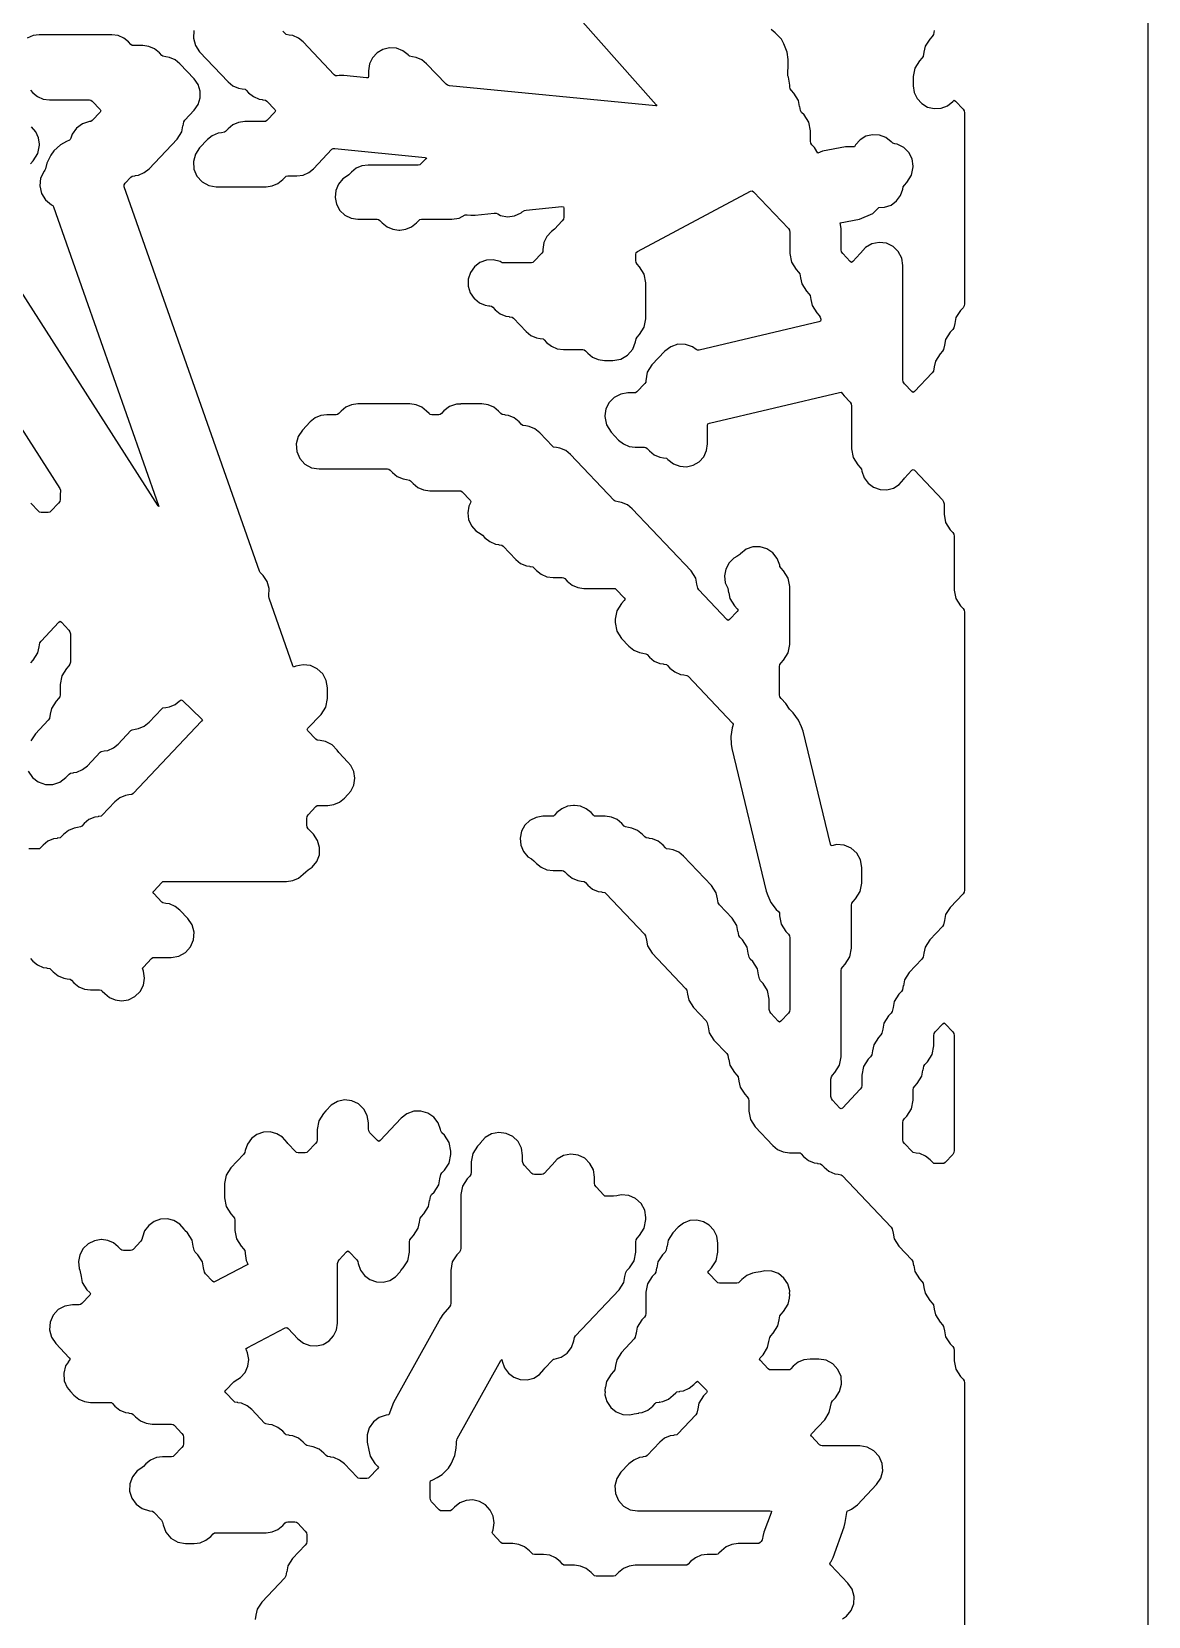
# Model space of a CAD drawing. Header units: millimetres. Extents: x 10 to 410, y 18 to 283.
# Drawn here: x 186.96 to 211.27, y 89.27 to 123.76 of the extents above; entities that cross this region are included whole.
import ezdxf

# ---------------------------------------------------------------- set-up
doc = ezdxf.new("R2010")
doc.units = ezdxf.units.MM
doc.layers.add('CUT', color=1, linetype='Continuous')

msp = doc.modelspace()

# ---------------------------------------------------------------- linework, layer by layer
at = {"layer": 'CUT'}
for points in [[(190.134, 21), (198.134, 21), (198.134, 24), (211.2679, 24), (211.2679, 144), (198.134, 144), (198.134, 147), (190.134, 147), (190.134, 144), (169.134, 144), (169.134, 147), (161.134, 147), (161.134, 144), (148, 144), (148, 24), (161.134, 24), (161.134, 21), (169.134, 21), (169.134, 24), (190.134, 24)], [(206.0122, 100.1592), (206.1137, 100.3179), (206.1492, 100.503), (206.1492, 100.7288), (206.1576, 100.773), (206.1818, 100.8109), (206.236, 100.868), (206.3374, 101.0268), (206.362, 101.1551), (206.364, 101.1547), (206.3814, 101.2456), (206.4056, 101.2835), (206.4597, 101.3406), (206.5612, 101.4994), (206.5967, 101.6844), (206.5967, 101.9103), (206.6051, 101.9544), (206.6294, 101.9923), (206.7924, 102.1645), (206.8204, 102.1858), (206.8484, 102.1645), (207.0115, 101.9923), (207.0357, 101.9544), (207.0442, 101.9103), (207.0442, 99.4062), (207.0357, 99.362), (207.0115, 99.3241), (206.8438, 99.147), (206.8186, 99.1267), (206.7865, 99.1224), (206.6306, 99.1224), (206.5986, 99.1267), (206.5734, 99.147), (206.5208, 99.2024), (206.4156, 99.2871), (206.2916, 99.3404), (206.2162, 99.3507), (206.2167, 99.3541), (206.151, 99.363), (206.1258, 99.3833), (205.9581, 99.5604), (205.9339, 99.5983), (205.9254, 99.6425), (205.9254, 100.02), (205.9339, 100.0641), (205.9581, 100.102)]]:
    msp.add_lwpolyline(points, close=True, dxfattribs=at)
for points in [[(196.5039, 126.7416), (200.5569, 122.1748), (200.5718, 122.1518), (200.5444, 122.1504), (196.0544, 122.5848), (196.0133, 122.5964), (195.9789, 122.6217), (195.5568, 123.0674), (195.4515, 123.152), (195.3275, 123.2054), (195.2521, 123.2157), (195.2526, 123.219), (195.187, 123.228), (195.1618, 123.2483), (195.1531, 123.2574), (195.0362, 123.3488), (194.8976, 123.4019), (194.7495, 123.412), (194.605, 123.3781), (194.4768, 123.3033), (194.3762, 123.1942), (194.3121, 123.0604), (194.2901, 122.9136), (194.2901, 122.7972), (194.2841, 122.762), (194.2485, 122.7595), (193.7524, 122.8075), (193.6543, 122.8073), (193.6111, 122.803), (193.5753, 122.8048), (193.547, 122.8268), (192.8717, 123.54), (192.7664, 123.6246), (192.6424, 123.678), (192.567, 123.6882), (192.5675, 123.6916), (192.5019, 123.7006), (192.4767, 123.7208), (192.4242, 123.7763)], [(186.9294, 103.5872), (186.9819, 103.5317), (187.0871, 103.4471), (187.2112, 103.3938), (187.2865, 103.3835), (187.2861, 103.3801), (187.3517, 103.3712), (187.3769, 103.3509), (187.4294, 103.2954), (187.5347, 103.2108), (187.6587, 103.1575), (187.734, 103.1472), (187.7336, 103.1438), (187.7992, 103.1349), (187.8244, 103.1146), (187.8769, 103.0592), (187.9822, 102.9746), (188.1062, 102.9212), (188.24, 102.903), (188.4385, 102.903), (188.4705, 102.8986), (188.4957, 102.8783), (188.5482, 102.8229), (188.6534, 102.7383), (188.7775, 102.6849), (188.9113, 102.6667), (188.9149, 102.6667), (189.0685, 102.6909), (189.2073, 102.7611), (189.3178, 102.8706), (189.3893, 103.0087), (189.4148, 103.1621), (189.392, 103.316), (189.3737, 103.3746), (189.3935, 103.4031), (189.5678, 103.5872), (189.593, 103.6074), (189.6251, 103.6118), (189.9954, 103.6118), (190.1587, 103.6392), (190.304, 103.7185), (190.4156, 103.8409), (190.481, 103.993), (190.4932, 104.1581), (190.4508, 104.3182), (190.3584, 104.4556), (190.1866, 104.637), (190.0814, 104.7217), (189.9573, 104.775), (189.882, 104.7853), (189.8824, 104.7887), (189.8168, 104.7976), (189.7916, 104.8179), (189.6173, 105.002), (189.5981, 105.0295), (189.6173, 105.0571), (189.7916, 105.2412), (189.8168, 105.2615), (189.8488, 105.2658), (192.5086, 105.2658), (192.6424, 105.2841), (192.7664, 105.3374), (192.8717, 105.422), (192.9242, 105.4775), (192.9756, 105.5188), (193.0635, 105.5747), (193.1643, 105.6984), (193.221, 105.8475), (193.2279, 106.0069), (193.1841, 106.1604), (193.0943, 106.2922), (192.9802, 106.4127), (192.956, 106.4506), (192.9475, 106.4948), (192.9475, 106.636), (192.956, 106.6802), (192.9802, 106.7181), (193.1479, 106.8952), (193.1731, 106.9155), (193.2052, 106.9198), (193.4037, 106.9198), (193.5374, 106.9381), (193.6615, 106.9914), (193.7667, 107.076), (193.8425, 107.1561), (193.8404, 107.1582), (193.9066, 107.23), (193.9707, 107.3638), (193.9927, 107.5105), (193.9707, 107.6573), (193.9066, 107.7911), (193.8404, 107.8629), (193.8425, 107.865), (193.6449, 108.0737), (193.611, 108.1226), (193.4999, 108.2378), (193.3581, 108.3119), (193.2386, 108.3313), (193.2388, 108.333), (193.1731, 108.3419), (193.1479, 108.3622), (192.9736, 108.5463), (192.9545, 108.5738), (192.9736, 108.6014), (193.2581, 108.9018), (193.3595, 109.0606), (193.395, 109.2456), (193.395, 109.4834), (193.369, 109.6427), (193.2935, 109.7854), (193.1766, 109.8966), (193.0303, 109.9648), (192.8699, 109.9828), (192.7122, 109.9488), (192.66, 109.9283), (192.6453, 109.9561), (192.1271, 111.4288), (192.1204, 111.4718), (192.1227, 111.483), (192.1307, 111.642), (192.0883, 111.7954), (191.9999, 111.9277), (191.9841, 111.9399), (191.9848, 111.9406), (191.9344, 111.992), (191.9179, 112.0233), (188.9748, 120.3869), (188.9683, 120.4283), (188.9911, 120.4634), (189.1203, 120.5998), (189.1455, 120.6201), (189.2112, 120.6291), (189.2107, 120.6324), (189.2861, 120.6427), (189.4101, 120.6961), (189.5153, 120.7807), (190.1255, 121.425), (190.2269, 121.5838), (190.2515, 121.7121), (190.2535, 121.7117), (190.2709, 121.8025), (190.2951, 121.8404), (190.4963, 122.0528), (190.5824, 122.1769), (190.6275, 122.3211), (190.6275, 122.4722), (190.5824, 122.6163), (190.4963, 122.7404), (190.1866, 123.0674), (190.0814, 123.152), (189.9573, 123.2054), (189.882, 123.2157), (189.8824, 123.219), (189.8168, 123.228), (189.7916, 123.2483), (189.7391, 123.3037), (189.6338, 123.3883), (189.5098, 123.4417), (189.376, 123.4599), (189.1776, 123.4599), (189.1455, 123.4643), (189.1203, 123.4845), (189.0678, 123.54), (188.9626, 123.6246), (188.8385, 123.678), (188.7048, 123.6962), (187.1212, 123.6962), (186.9874, 123.678), (186.8634, 123.6246)], [(190.4913, 123.7876), (190.4792, 123.6225), (190.5216, 123.4624), (190.614, 123.325), (191.2333, 122.671), (191.3385, 122.5864), (191.4626, 122.533), (191.5379, 122.5227), (191.5375, 122.5193), (191.6031, 122.5104), (191.6283, 122.4901), (191.6808, 122.4347), (191.786, 122.3501), (191.9101, 122.2967), (191.9854, 122.2864), (191.985, 122.2831), (192.0506, 122.2741), (192.0758, 122.2539), (192.2501, 122.0698), (192.2693, 122.0422), (192.2501, 122.0146), (192.0758, 121.8305), (192.0506, 121.8103), (192.0186, 121.8059), (191.5963, 121.8059), (191.4626, 121.7877), (191.3385, 121.7343), (191.2333, 121.6497), (191.1808, 121.5942), (191.1556, 121.574), (191.0899, 121.565), (191.0904, 121.5617), (191.015, 121.5514), (190.891, 121.498), (190.7858, 121.4134), (190.614, 121.232), (190.5216, 121.0946), (190.4792, 120.9345), (190.4913, 120.7694), (190.5568, 120.6172), (190.6683, 120.4949), (190.8137, 120.4156), (190.977, 120.3882), (192.0611, 120.3882), (192.1949, 120.4064), (192.3189, 120.4598), (192.4242, 120.5444), (192.4767, 120.5998), (192.5019, 120.6201), (192.5339, 120.6245), (192.7324, 120.6245), (192.8662, 120.6427), (192.9902, 120.6961), (193.0954, 120.7807), (193.4958, 121.2035), (193.5209, 121.2236), (193.5265, 121.2227), (193.5553, 121.2191), (195.5243, 121.0286), (195.5538, 121.0209), (195.5366, 120.9957), (195.4322, 120.8854), (195.407, 120.8651), (195.3749, 120.8608), (194.2814, 120.8608), (194.1476, 120.8425), (194.0236, 120.7892), (193.9184, 120.7046), (193.8659, 120.6491), (193.8145, 120.6078), (193.7354, 120.5584), (193.6369, 120.4435), (193.5773, 120.3043), (193.5621, 120.1537), (193.5926, 120.0055), (193.6661, 119.8731), (193.7759, 119.7689), (193.9118, 119.7022), (194.0614, 119.6793), (194.4799, 119.6793), (194.5119, 119.675), (194.5371, 119.6547), (194.5896, 119.5992), (194.6949, 119.5146), (194.8189, 119.4613), (194.9527, 119.443), (194.9699, 119.443), (195.1037, 119.4613), (195.2278, 119.5146), (195.333, 119.5992), (195.3855, 119.6547), (195.4107, 119.675), (195.4427, 119.6793), (196.1062, 119.6793), (196.2684, 119.7064), (196.396, 119.7754), (196.4043, 119.7785), (196.441, 119.7804), (196.5154, 119.773), (196.6134, 119.7729), (197.0304, 119.8136), (197.067, 119.8116), (197.11, 119.7956), (197.1652, 119.765), (197.3172, 119.7351), (197.471, 119.7531), (197.612, 119.8174), (197.6366, 119.8398), (197.6853, 119.8714), (197.7225, 119.8812), (198.4998, 119.957), (198.5355, 119.9545), (198.5414, 119.9193), (198.5414, 119.7269), (198.533, 119.6827), (198.5088, 119.6448), (198.341, 119.4677), (198.2749, 119.4145), (198.1743, 119.3054), (198.1102, 119.1716), (198.0882, 119.0248), (198.0882, 118.9723), (198.0678, 118.9429), (197.8935, 118.7588), (197.8683, 118.7385), (197.8362, 118.7342), (197.2006, 118.7342), (197.1799, 118.7474), (197.1548, 118.7581), (197.0083, 118.7962), (196.8572, 118.7887), (196.7151, 118.7363), (196.5953, 118.6438), (196.5087, 118.5197), (196.4631, 118.3753), (196.4629, 118.2239), (196.5079, 118.0794), (196.5942, 117.955), (196.6035, 117.9452), (196.7087, 117.8606), (196.8327, 117.8073), (196.9081, 117.797), (196.9076, 117.7936), (196.9147, 117.7926), (196.9362, 117.7932), (196.9665, 117.789), (196.9678, 117.789), (196.9984, 117.7644), (197.051, 117.7089), (197.1562, 117.6243), (197.2802, 117.571), (197.3556, 117.5607), (197.3551, 117.5573), (197.4208, 117.5484), (197.446, 117.5281), (197.7222, 117.2364), (197.8275, 117.1518), (197.9515, 117.0984), (198.0269, 117.0881), (198.0264, 117.0847), (198.092, 117.0758), (198.1172, 117.0555), (198.1698, 117.0001), (198.275, 116.9155), (198.399, 116.8621), (198.5328, 116.8439), (198.955, 116.8439), (198.9871, 116.8395), (199.0123, 116.8193), (199.0648, 116.7638), (199.17, 116.6792), (199.294, 116.6258), (199.4278, 116.6076), (199.613, 116.6076), (199.7822, 116.6371), (199.9315, 116.7222), (200.0432, 116.8527), (200.104, 117.0134), (200.1162, 117.0768), (200.1404, 117.1147), (200.1945, 117.1718), (200.296, 117.3306), (200.3315, 117.5156), (200.3315, 118.2987), (200.296, 118.4837), (200.1945, 118.6425), (200.1404, 118.6997), (200.1162, 118.7376), (200.1077, 118.7817), (200.1077, 118.9138), (200.1152, 118.9545), (200.1476, 118.9802), (202.6088, 120.2891), (202.6436, 120.3008), (202.6728, 120.2786), (203.4314, 119.4775), (203.4556, 119.4397), (203.4641, 119.3955), (203.4641, 118.9334), (203.4996, 118.7483), (203.601, 118.5896), (203.6552, 118.5324), (203.6794, 118.4945), (203.6968, 118.4037), (203.6987, 118.4041), (203.7233, 118.2757), (203.8248, 118.117), (203.8789, 118.0598), (203.9031, 118.0219), (203.9206, 117.9311), (203.9225, 117.9315), (203.9471, 117.8032), (204.0485, 117.6444), (204.1027, 117.5873), (204.1269, 117.5494), (204.1354, 117.5052), (204.1354, 117.4997), (204.1291, 117.4627), (204.0945, 117.4481), (201.4869, 116.8318), (201.4515, 116.8289), (201.4233, 116.8451), (201.3453, 116.9052), (201.1915, 116.9578), (201.029, 116.9584), (200.875, 116.9068), (200.7455, 116.8085), (200.4627, 116.5099), (200.3612, 116.3511), (200.3257, 116.1661), (200.3257, 116.1368), (200.3054, 116.1074), (200.131, 115.9234), (200.1059, 115.9031), (200.0738, 115.8987), (199.9365, 115.8987), (199.7819, 115.8743), (199.6426, 115.8032), (199.5319, 115.6926), (199.4609, 115.5532), (199.4365, 115.3987), (199.4365, 115.389), (199.472, 115.204), (199.5734, 115.0453), (199.7361, 114.8735), (199.8413, 114.7889), (199.9653, 114.7355), (200.0991, 114.7173), (200.2976, 114.7173), (200.3296, 114.7129), (200.3548, 114.6927), (200.4073, 114.6372), (200.5126, 114.5526), (200.6366, 114.4992), (200.7119, 114.489), (200.7115, 114.4856), (200.7771, 114.4766), (200.8023, 114.4564), (200.811, 114.4472), (200.9279, 114.3558), (201.0665, 114.3027), (201.2146, 114.2927), (201.3591, 114.3265), (201.4873, 114.4013), (201.5879, 114.5104), (201.652, 114.6443), (201.674, 114.791), (201.674, 115.19), (201.6803, 115.227), (201.7148, 115.2416), (204.5462, 115.9108), (204.5806, 115.9136), (204.6132, 115.8787), (204.6438, 115.8343), (204.7739, 115.697), (204.7982, 115.6591), (204.8066, 115.6149), (204.8066, 114.6802), (204.8421, 114.4952), (204.9436, 114.3364), (204.9977, 114.2792), (205.0219, 114.2414), (205.0309, 114.1947), (205.0801, 114.0547), (205.1683, 113.9354), (205.2877, 113.8472), (205.4277, 113.7979), (205.576, 113.7919), (205.7195, 113.8296), (205.8456, 113.9079), (205.9432, 114.0197), (205.9581, 114.0429), (206.1212, 114.2152), (206.1492, 114.2364), (206.1772, 114.2152), (206.7878, 113.5704), (206.812, 113.5325), (206.8204, 113.4883), (206.8204, 113.2625), (206.8559, 113.0774), (206.9574, 112.9187), (207.0115, 112.8615), (207.0357, 112.8236), (207.0442, 112.7795), (207.0442, 111.6085), (207.0797, 111.4234), (207.1811, 111.2647), (207.2353, 111.2075), (207.2595, 111.1696), (207.2679, 111.1255), (207.2679, 105.0771), (207.2595, 105.0329), (207.2353, 104.995), (206.9574, 104.7016), (206.8559, 104.5428), (206.8313, 104.4145), (206.8294, 104.4149), (206.812, 104.324), (206.7878, 104.2862), (206.5099, 103.9927), (206.4084, 103.834), (206.3838, 103.7056), (206.3819, 103.706), (206.3645, 103.6152), (206.3402, 103.5773), (206.0624, 103.2839), (205.9609, 103.1251), (205.9363, 102.9968), (205.9344, 102.9972), (205.9169, 102.9063), (205.8927, 102.8684), (205.8386, 102.8113), (205.7371, 102.6525), (205.7125, 102.5242), (205.7106, 102.5246), (205.6932, 102.4338), (205.669, 102.3959), (205.6148, 102.3387), (205.5134, 102.18), (205.4888, 102.0516), (205.4868, 102.052), (205.4694, 101.9612), (205.4452, 101.9233), (205.3911, 101.8661), (205.2896, 101.7074), (205.265, 101.5791), (205.2631, 101.5794), (205.2457, 101.4886), (205.2215, 101.4507), (205.1673, 101.3936), (205.0659, 101.2348), (205.0304, 101.0498), (205.0304, 100.8239), (205.0219, 100.7797), (204.9977, 100.7419), (204.6109, 100.3334), (204.5829, 100.3121), (204.5549, 100.3334), (204.3918, 100.5056), (204.3676, 100.5435), (204.3591, 100.5876), (204.3591, 100.9651), (204.3676, 101.0093), (204.3918, 101.0472), (204.4459, 101.1043), (204.5474, 101.2631), (204.5829, 101.4481), (204.5829, 103.328), (204.5913, 103.3722), (204.6155, 103.41), (204.6697, 103.4672), (204.7711, 103.626), (204.8066, 103.811), (204.8066, 104.7457), (204.8151, 104.7899), (204.8393, 104.8278), (204.8934, 104.8849), (204.9949, 105.0437), (205.0304, 105.2287), (205.0304, 105.5705), (205.0025, 105.735), (204.9221, 105.8813), (204.7979, 105.9929), (204.644, 106.0574), (204.4774, 106.0677), (204.4055, 106.0475), (204.3632, 106.0424), (204.3496, 106.0747), (203.7532, 108.5356), (203.7209, 108.6281), (203.6521, 108.7764), (203.5371, 108.934), (203.4895, 108.9778), (203.4587, 109.0152), (203.3769, 109.1385), (203.273, 109.2482), (203.2488, 109.2861), (203.2403, 109.3302), (203.2403, 109.944), (203.2488, 109.9882), (203.273, 110.0261), (203.3271, 110.0832), (203.4286, 110.242), (203.4641, 110.427), (203.4641, 111.6827), (203.4286, 111.8677), (203.3271, 112.0265), (203.273, 112.0836), (203.2488, 112.1215), (203.2431, 112.151), (203.1902, 112.2978), (203.0945, 112.4212), (202.9655, 112.509), (202.8157, 112.5528), (202.6597, 112.5482), (202.5127, 112.4958), (202.389, 112.4006), (202.3733, 112.384), (202.313, 112.3381), (202.2482, 112.3047), (202.141, 112.1989), (202.0701, 112.066), (202.0421, 111.918), (202.0593, 111.7684), (202.1114, 111.6511), (202.1305, 111.5514), (202.1324, 111.5517), (202.157, 111.4234), (202.2585, 111.2647), (202.3192, 111.2006), (202.3383, 111.173), (202.3192, 111.1454), (202.1495, 110.9663), (202.1215, 110.945), (202.0935, 110.9663), (201.483, 111.6111), (201.4587, 111.6489), (201.4413, 111.7398), (201.4394, 111.7394), (201.4148, 111.8677), (201.3133, 112.0265), (200.0319, 113.3797), (199.9267, 113.4643), (199.8026, 113.5176), (199.7273, 113.5279), (199.7277, 113.5313), (199.6621, 113.5402), (199.6369, 113.5605), (198.6894, 114.5611), (198.5841, 114.6457), (198.4601, 114.6991), (198.3847, 114.7093), (198.3852, 114.7127), (198.3196, 114.7217), (198.2944, 114.7419), (198.0181, 115.0337), (197.9129, 115.1183), (197.7888, 115.1716), (197.7135, 115.1819), (197.7139, 115.1853), (197.6483, 115.1942), (197.6231, 115.2145), (197.5706, 115.27), (197.4653, 115.3546), (197.3413, 115.4079), (197.2659, 115.4182), (197.2664, 115.4216), (197.2008, 115.4305), (197.1756, 115.4508), (197.1231, 115.5062), (197.0178, 115.5909), (196.8938, 115.6442), (196.76, 115.6624), (196.3039, 115.6624), (196.3039, 115.6576), (196.2064, 115.6554), (196.058, 115.6031), (195.9332, 115.5073), (195.8797, 115.4508), (195.8545, 115.4305), (195.8224, 115.4262), (195.6665, 115.4262), (195.6345, 115.4305), (195.6093, 115.4508), (195.5568, 115.5062), (195.4515, 115.5909), (195.3275, 115.6442), (195.1937, 115.6624), (194.0577, 115.6624), (193.9239, 115.6442), (193.7998, 115.5909), (193.6946, 115.5062), (193.6421, 115.4508), (193.6169, 115.4305), (193.5849, 115.4262), (193.3864, 115.4262), (193.2526, 115.4079), (193.1286, 115.3546), (193.0233, 115.27), (192.8515, 115.0885), (192.7592, 114.9511), (192.7167, 114.791), (192.7289, 114.6259), (192.7944, 114.4738), (192.9059, 114.3514), (193.0513, 114.2721), (193.2146, 114.2447), (194.7037, 114.2447), (194.7357, 114.2404), (194.7609, 114.2201), (194.8134, 114.1646), (194.9186, 114.08), (195.0427, 114.0267), (195.118, 114.0164), (195.1176, 114.013), (195.1832, 114.0041), (195.2084, 113.9838), (195.2609, 113.9284), (195.3661, 113.8437), (195.4902, 113.7904), (195.624, 113.7722), (196.27, 113.7722), (196.302, 113.7678), (196.3272, 113.7475), (196.5015, 113.5634), (196.5213, 113.5349), (196.5132, 113.509), (196.4758, 113.4333), (196.4518, 113.2882), (196.4711, 113.1424), (196.5319, 113.0086), (196.6291, 112.8982), (196.7438, 112.8272), (196.7747, 112.8024), (196.8272, 112.7469), (196.9324, 112.6623), (197.0565, 112.6089), (197.1318, 112.5987), (197.1314, 112.5953), (197.197, 112.5864), (197.2222, 112.5661), (197.4985, 112.2743), (197.6037, 112.1897), (197.7277, 112.1364), (197.8031, 112.1261), (197.8026, 112.1227), (197.8683, 112.1138), (197.8935, 112.0935), (197.946, 112.0381), (198.0512, 111.9535), (198.1753, 111.9001), (198.309, 111.8819), (198.5075, 111.8819), (198.5396, 111.8775), (198.5647, 111.8572), (198.6173, 111.8018), (198.7225, 111.7172), (198.8465, 111.6638), (198.9803, 111.6456), (199.6263, 111.6456), (199.6583, 111.6412), (199.6835, 111.6209), (199.8579, 111.4369), (199.877, 111.4093), (199.8579, 111.3817), (199.7972, 111.3176), (199.6957, 111.1589), (199.6602, 110.9738), (199.6602, 110.8996), (199.6957, 110.7146), (199.7972, 110.5558), (199.9598, 110.3841), (200.065, 110.2994), (200.1891, 110.2461), (200.2644, 110.2358), (200.264, 110.2324), (200.3296, 110.2235), (200.3548, 110.2032), (200.4073, 110.1478), (200.5126, 110.0632), (200.6366, 110.0098), (200.7119, 109.9995), (200.7115, 109.9961), (200.7771, 109.9872), (200.8023, 109.9669), (200.8548, 109.9115), (200.9601, 109.8269), (201.0841, 109.7735), (201.1595, 109.7632), (201.159, 109.7599), (201.2246, 109.7509), (201.2498, 109.7307), (202.2123, 108.7143), (202.231, 108.688), (202.2242, 108.6565), (202.2079, 108.6119), (202.1778, 108.4191), (202.1846, 108.2558), (202.1982, 108.1587), (202.9512, 105.0515), (202.9835, 104.959), (203.0523, 104.8107), (203.1673, 104.6531), (203.2149, 104.6093), (203.2358, 104.5839), (203.2403, 104.5514), (203.2403, 104.5199), (203.2758, 104.3348), (203.3773, 104.1761), (203.4314, 104.1189), (203.4556, 104.081), (203.4641, 104.0369), (203.4641, 102.4779), (203.4556, 102.4338), (203.4314, 102.3959), (203.2683, 102.2237), (203.2403, 102.2024), (203.2123, 102.2237), (203.0492, 102.3959), (203.025, 102.4338), (203.0166, 102.4779), (203.0166, 102.7038), (202.9811, 102.8888), (202.8796, 103.0476), (202.8255, 103.1047), (202.8013, 103.1426), (202.7839, 103.2334), (202.7819, 103.2331), (202.7573, 103.3614), (202.6559, 103.5201), (202.6017, 103.5773), (202.5775, 103.6152), (202.5601, 103.706), (202.5582, 103.7056), (202.5336, 103.834), (202.4321, 103.9927), (202.378, 104.0499), (202.3538, 104.0878), (202.3363, 104.1786), (202.3344, 104.1782), (202.3098, 104.3065), (202.2083, 104.4653), (201.9305, 104.7587), (201.9063, 104.7966), (201.8888, 104.8875), (201.8869, 104.8871), (201.8623, 105.0154), (201.7608, 105.1742), (201.1507, 105.8185), (201.0454, 105.9031), (200.9214, 105.9565), (200.8461, 105.9667), (200.8465, 105.9701), (200.7809, 105.979), (200.7557, 105.9993), (200.7032, 106.0548), (200.5979, 106.1394), (200.4739, 106.1927), (200.3985, 106.203), (200.399, 106.2064), (200.3334, 106.2153), (200.3082, 106.2356), (200.2556, 106.2911), (200.1504, 106.3757), (200.0264, 106.429), (199.951, 106.4393), (199.9515, 106.4427), (199.8859, 106.4516), (199.8607, 106.4719), (199.8081, 106.5273), (199.7029, 106.6119), (199.5789, 106.6653), (199.4451, 106.6835), (199.2466, 106.6835), (199.2146, 106.6879), (199.1894, 106.7082), (199.1369, 106.7636), (199.0316, 106.8482), (198.9076, 106.9016), (198.7738, 106.9198), (198.7566, 106.9198), (198.6228, 106.9016), (198.4987, 106.8482), (198.3935, 106.7636), (198.341, 106.7082), (198.3158, 106.6879), (198.2838, 106.6835), (198.0891, 106.6835), (197.9394, 106.6606), (197.8035, 106.594), (197.6938, 106.4897), (197.6203, 106.3574), (197.5897, 106.2091), (197.6049, 106.0585), (197.6645, 105.9194), (197.7631, 105.8044), (197.8422, 105.755), (197.8935, 105.7138), (197.946, 105.6583), (198.0512, 105.5737), (198.1753, 105.5203), (198.309, 105.5021), (198.5075, 105.5021), (198.5396, 105.4977), (198.5647, 105.4775), (198.6173, 105.422), (198.7225, 105.3374), (198.8465, 105.2841), (198.9219, 105.2738), (198.9214, 105.2704), (198.9871, 105.2615), (199.0123, 105.2412), (199.0648, 105.1857), (199.17, 105.1011), (199.294, 105.0478), (199.3694, 105.0375), (199.3689, 105.0341), (199.4346, 105.0252), (199.4598, 105.0049), (200.2988, 104.1189), (200.323, 104.081), (200.3404, 103.9902), (200.3424, 103.9906), (200.367, 103.8622), (200.4684, 103.7035), (201.1938, 102.9375), (201.218, 102.8996), (201.2355, 102.8087), (201.2374, 102.8091), (201.262, 102.6808), (201.3635, 102.522), (201.6413, 102.2286), (201.6656, 102.1907), (201.683, 102.0999), (201.6849, 102.1003), (201.7095, 101.9719), (201.811, 101.8132), (202.0889, 101.5197), (202.1131, 101.4819), (202.1305, 101.391), (202.1324, 101.3914), (202.157, 101.2631), (202.2585, 101.1043), (202.3126, 101.0472), (202.3368, 101.0093), (202.3543, 100.9185), (202.3562, 100.9188), (202.3808, 100.7905), (202.4822, 100.6318), (202.5364, 100.5746), (202.5606, 100.5367), (202.5691, 100.4926), (202.5691, 100.2667), (202.6046, 100.0817), (202.706, 99.9229), (203.0924, 99.5149), (203.1976, 99.4302), (203.3217, 99.3769), (203.4555, 99.3586), (203.6539, 99.3586), (203.686, 99.3543), (203.7112, 99.334), (203.7637, 99.2786), (203.8689, 99.194), (203.9929, 99.1406), (204.0683, 99.1303), (204.0678, 99.1269), (204.1335, 99.118), (204.1587, 99.0977), (204.2112, 99.0423), (204.3164, 98.9577), (204.4404, 98.9043), (204.5158, 98.894), (204.5154, 98.8907), (204.581, 98.8817), (204.6062, 98.8615), (205.669, 97.7392), (205.6932, 97.7013), (205.7106, 97.6104), (205.7125, 97.6108), (205.7371, 97.4825), (205.8386, 97.3237), (206.1165, 97.0303), (206.1407, 96.9924), (206.1581, 96.9016), (206.16, 96.9019), (206.1847, 96.7736), (206.2861, 96.6149), (206.3402, 96.5577), (206.3645, 96.5198), (206.3819, 96.429), (206.3838, 96.4294), (206.4084, 96.3011), (206.5099, 96.1423), (206.564, 96.0851), (206.5882, 96.0473), (206.6056, 95.9564), (206.6076, 95.9568), (206.6322, 95.8285), (206.7336, 95.6697), (206.7878, 95.6126), (206.812, 95.5747), (206.8294, 95.4839), (206.8313, 95.4842), (206.8559, 95.3559), (206.9574, 95.1972), (207.0115, 95.14), (207.0357, 95.1021), (207.0442, 95.058), (207.0442, 94.8321), (207.0797, 94.6471), (207.1811, 94.4883), (207.2353, 94.4311), (207.2595, 94.3933), (207.2679, 94.3491), (207.2679, 86.1741)], [(206.6056, 123.7904), (206.5882, 123.6996), (206.564, 123.6617), (206.5099, 123.6045), (206.4084, 123.4458), (206.3838, 123.3175), (206.3819, 123.3178), (206.3645, 123.227), (206.3402, 123.1891), (206.2861, 123.132), (206.1847, 122.9732), (206.1492, 122.7882), (206.1492, 122.5885), (206.1712, 122.4417), (206.2353, 122.3079), (206.3359, 122.1988), (206.4641, 122.124), (206.6086, 122.0902), (206.7567, 122.1002), (206.8953, 122.1533), (207.0122, 122.2447), (207.0162, 122.2489), (207.0442, 122.2702), (207.0722, 122.2489), (207.2353, 122.0767), (207.2595, 122.0388), (207.2679, 121.9947), (207.2679, 117.8366), (207.2595, 117.7924), (207.2353, 117.7545), (207.1811, 117.6974), (207.0797, 117.5386), (207.0551, 117.4103), (207.0531, 117.4107), (207.0357, 117.3198), (207.0115, 117.2819), (206.9574, 117.2248), (206.8559, 117.066), (206.8313, 116.9377), (206.8294, 116.9381), (206.812, 116.8473), (206.7878, 116.8094), (206.7336, 116.7522), (206.6322, 116.5935), (206.6076, 116.4651), (206.6056, 116.4655), (206.5882, 116.3747), (206.564, 116.3368), (206.1772, 115.9283), (206.1492, 115.907), (206.1212, 115.9283), (205.9581, 116.1005), (205.9339, 116.1384), (205.9254, 116.1825), (205.9254, 118.6767), (205.8998, 118.8348), (205.8255, 118.9766), (205.7102, 119.0877), (205.5657, 119.1566), (205.4068, 119.1764), (205.2498, 119.1448), (205.1108, 119.0653), (205.0041, 118.9459), (204.9977, 118.936), (204.8346, 118.7637), (204.8066, 118.7425), (204.7786, 118.7637), (204.6155, 118.936), (204.5913, 118.9738), (204.5829, 119.018), (204.5829, 119.4801), (204.559, 119.6046), (204.9797, 119.6853), (205.2689, 119.8028), (205.4042, 119.9363), (205.5281, 119.9413), (205.6681, 119.9906), (205.7874, 120.0788), (205.8756, 120.1982), (205.9249, 120.3382), (205.9339, 120.3848), (205.9581, 120.4227), (206.0122, 120.4799), (206.1137, 120.6386), (206.1492, 120.8236), (206.1492, 120.8399), (206.1247, 120.9944), (206.0537, 121.1338), (205.9431, 121.2444), (205.8037, 121.3155), (205.7502, 121.3239), (205.7048, 121.3392), (205.6737, 121.3629), (205.6697, 121.3671), (205.5528, 121.4585), (205.4142, 121.5116), (205.2661, 121.5217), (205.1216, 121.4878), (204.9934, 121.413), (204.8928, 121.3039), (204.8695, 121.2554), (204.6782, 121.2567), (204.1729, 121.1597), (204.0759, 121.1203), (203.9984, 121.2417), (203.9443, 121.2988), (203.9201, 121.3367), (203.9116, 121.3809), (203.9116, 121.6067), (203.8761, 121.7918), (203.7746, 121.9505), (203.7205, 122.0077), (203.6963, 122.0456), (203.6789, 122.1364), (203.677, 122.136), (203.6523, 122.2643), (203.5509, 122.4231), (203.4968, 122.4803), (203.4726, 122.5181), (203.4641, 122.5623), (203.4641, 122.5974), (203.4332, 122.7705), (203.4217, 122.8015), (203.419, 122.8342), (203.4303, 123.0568), (203.4257, 123.1547), (203.4021, 123.3165), (203.3367, 123.5003), (203.2787, 123.5975), (203.1479, 123.7423), (203.0571, 123.8099)], [(186.9294, 122.4901), (186.9819, 122.4347), (187.0871, 122.3501), (187.2112, 122.2967), (187.345, 122.2785), (188.2147, 122.2785), (188.2467, 122.2741), (188.2719, 122.2539), (188.4463, 122.0698), (188.4654, 122.0422), (188.4463, 122.0146), (188.2719, 121.8305), (188.2467, 121.8103), (188.2192, 121.8065), (188.0654, 121.7594), (187.9345, 121.666), (187.84, 121.5358), (187.8128, 121.4491), (187.7971, 121.4148), (187.7783, 121.4027), (187.715, 121.3752), (187.5849, 121.2982), (187.4397, 121.1679), (187.3718, 121.0773), (187.2874, 120.9014), (187.2565, 120.7807), (187.2451, 120.7519), (187.2281, 120.7287), (187.1528, 120.5772), (187.1324, 120.4092), (187.1691, 120.2441), (187.2587, 120.1006), (187.3911, 119.9953), (187.4159, 119.9817), (187.432, 119.9511), (189.7207, 113.4471), (189.7237, 113.4303), (189.7123, 113.443), (185.8582, 119.4592)], [(186.9322, 120.8883), (186.9929, 120.9524), (187.0943, 121.1112), (187.1298, 121.2962), (187.1298, 121.3131), (187.1094, 121.4546), (187.0497, 121.5846), (186.9556, 121.6924)], [(184.4519, 118.6883), (187.5692, 113.8222), (187.5848, 113.7856), (187.5864, 113.7641), (187.5773, 113.6949), (187.5773, 113.5834), (187.5689, 113.5392), (187.5447, 113.5014), (187.3769, 113.3242), (187.3517, 113.3039), (187.3197, 113.2996), (187.1637, 113.2996), (187.1317, 113.3039), (187.1065, 113.3242), (186.9388, 113.5014)], [(186.9388, 110.0261), (186.9929, 110.0832), (187.0943, 110.242), (187.1189, 110.3703), (187.1209, 110.3699), (187.1383, 110.4608), (187.1625, 110.4986), (187.5493, 110.9071), (187.5773, 110.9284), (187.6053, 110.9071), (187.7684, 110.7349), (187.7926, 110.697), (187.8011, 110.6529), (187.8011, 110.0391), (187.7926, 109.9949), (187.7684, 109.9571), (187.7143, 109.8999), (187.6128, 109.7411), (187.5773, 109.5561), (187.5773, 109.3302), (187.5689, 109.2861), (187.5447, 109.2482), (187.4905, 109.191), (187.3891, 109.0323), (187.3645, 108.904), (187.3625, 108.9043), (187.3451, 108.8135), (187.3209, 108.7756), (187.043, 108.4822), (186.9416, 108.3234)], [(186.8836, 107.6683), (186.973, 107.5317), (187.1017, 107.4312), (187.2558, 107.3774), (187.4191, 107.3762), (187.574, 107.4277), (187.7041, 107.5263), (187.7778, 107.6041), (187.803, 107.6243), (187.8686, 107.6333), (187.8682, 107.6367), (187.9435, 107.6469), (188.0675, 107.7003), (188.1728, 107.7849), (188.4491, 108.0766), (188.4742, 108.0969), (188.5399, 108.1058), (188.5394, 108.1092), (188.6148, 108.1195), (188.7388, 108.1729), (188.844, 108.2575), (189.1203, 108.5492), (189.1455, 108.5695), (189.2112, 108.5784), (189.2107, 108.5818), (189.2861, 108.5921), (189.4101, 108.6454), (189.5153, 108.73), (189.7916, 109.0218), (189.8168, 109.042), (189.8824, 109.051), (189.882, 109.0544), (189.9573, 109.0646), (190.0814, 109.118), (190.1677, 109.1874), (190.2116, 109.2212), (190.2399, 109.2017), (190.6546, 108.809), (190.6756, 108.7817), (190.6562, 108.7533), (189.167, 107.1807), (189.1418, 107.1605), (189.0761, 107.1515), (189.0766, 107.1482), (189.0012, 107.1379), (188.8772, 107.0845), (188.772, 106.9999), (188.4957, 106.7082), (188.4705, 106.6879), (188.4049, 106.679), (188.4053, 106.6756), (188.33, 106.6653), (188.2059, 106.6119), (188.1007, 106.5273), (188.0482, 106.4719), (188.023, 106.4516), (187.9573, 106.4427), (187.9578, 106.4393), (187.8824, 106.429), (187.7584, 106.3757), (187.6532, 106.2911), (187.6007, 106.2356), (187.5755, 106.2153), (187.5098, 106.2064), (187.5103, 106.203), (187.4349, 106.1927), (187.3109, 106.1394), (187.2057, 106.0548), (187.1531, 105.9993), (187.128, 105.979), (187.0959, 105.9747), (186.8974, 105.9747)], [(204.611, 89.215), (204.6989, 89.2709), (204.7997, 89.3946), (204.8564, 89.5437), (204.8632, 89.7031), (204.8195, 89.8566), (204.7297, 89.9884), (204.358, 90.381), (204.3373, 90.4114), (204.3511, 90.4455), (204.3614, 90.4625), (204.4038, 90.5509), (204.6464, 91.2163), (204.6707, 91.3112), (204.7039, 91.5261), (204.7135, 91.5575), (204.7757, 91.5858), (204.7745, 91.5886), (204.8027, 91.5976), (204.9361, 91.6979), (205.3501, 92.1351), (205.4425, 92.2725), (205.4849, 92.4326), (205.4727, 92.5977), (205.4073, 92.7498), (205.2958, 92.8722), (205.1504, 92.9515), (204.9871, 92.9789), (204.1693, 92.9789), (204.1372, 92.9833), (204.112, 93.0035), (203.9377, 93.1876), (203.9186, 93.2152), (203.9377, 93.2428), (204.2222, 93.5431), (204.3236, 93.7019), (204.3482, 93.8302), (204.3502, 93.8298), (204.3676, 93.9207), (204.3918, 93.9586), (204.4551, 94.0254), (204.5475, 94.1628), (204.5899, 94.3229), (204.5777, 94.488), (204.5123, 94.6401), (204.4007, 94.7625), (204.2553, 94.8418), (204.092, 94.8692), (203.903, 94.8692), (203.7692, 94.851), (203.6451, 94.7976), (203.5399, 94.713), (203.4874, 94.6575), (203.4622, 94.6373), (203.4302, 94.6329), (203.0505, 94.6329), (203.0184, 94.6373), (202.9933, 94.6575), (202.8189, 94.8416), (202.7998, 94.8692), (202.8189, 94.8968), (202.8796, 94.9609), (202.9811, 95.1196), (203.0057, 95.2479), (203.0076, 95.2476), (203.025, 95.3384), (203.0492, 95.3763), (203.1034, 95.4334), (203.2048, 95.5922), (203.2294, 95.7205), (203.2314, 95.7201), (203.2488, 95.811), (203.273, 95.8489), (203.3271, 95.906), (203.4286, 96.0648), (203.4532, 96.1931), (203.4551, 96.1927), (203.4566, 96.2003), (203.457, 96.213), (203.4641, 96.2498), (203.4641, 96.2869), (203.4596, 96.2869), (203.4619, 96.3543), (203.4201, 96.5027), (203.3351, 96.6313), (203.2149, 96.7278), (203.0711, 96.7832), (202.9172, 96.7921), (202.8255, 96.7686), (202.7253, 96.7549), (202.7258, 96.7515), (202.6504, 96.7413), (202.5264, 96.6879), (202.4211, 96.6033), (202.3686, 96.5478), (202.3434, 96.5276), (202.3114, 96.5232), (201.9317, 96.5232), (201.8997, 96.5276), (201.8745, 96.5478), (201.7001, 96.7319), (201.681, 96.7595), (201.7001, 96.7871), (201.7608, 96.8512), (201.8623, 97.0099), (201.8978, 97.195), (201.8978, 97.3946), (201.8758, 97.5414), (201.8116, 97.6752), (201.711, 97.7843), (201.5828, 97.8591), (201.4383, 97.893), (201.2902, 97.8829), (201.1516, 97.8298), (201.0347, 97.7384), (200.916, 97.613), (200.8145, 97.4542), (200.7899, 97.3259), (200.788, 97.3263), (200.7705, 97.2354), (200.7463, 97.1976), (200.6922, 97.1404), (200.5907, 96.9816), (200.5661, 96.8533), (200.5642, 96.8537), (200.5468, 96.7629), (200.5226, 96.725), (200.4684, 96.6678), (200.367, 96.5091), (200.3315, 96.324), (200.3315, 95.8619), (200.323, 95.8177), (200.2988, 95.7798), (200.2447, 95.7227), (200.1432, 95.5639), (200.1186, 95.4356), (200.1167, 95.436), (200.0993, 95.3451), (200.075, 95.3073), (199.7972, 95.0138), (199.6957, 94.8551), (199.6711, 94.7267), (199.6692, 94.7271), (199.6517, 94.6363), (199.6275, 94.5984), (199.5734, 94.5412), (199.472, 94.3825), (199.4473, 94.2542), (199.4454, 94.2545), (199.444, 94.247), (199.4435, 94.2343), (199.4365, 94.1974), (199.4365, 94.1603), (199.4409, 94.1603), (199.4386, 94.0929), (199.4804, 93.9446), (199.5654, 93.816), (199.6856, 93.7194), (199.8294, 93.6641), (199.9833, 93.6551), (200.075, 93.6787), (200.1752, 93.6923), (200.1748, 93.6957), (200.2501, 93.706), (200.3742, 93.7594), (200.4794, 93.844), (200.5319, 93.8994), (200.5571, 93.9197), (200.6228, 93.9286), (200.6223, 93.932), (200.6977, 93.9423), (200.8217, 93.9956), (200.9269, 94.0803), (200.9794, 94.1357), (201.0046, 94.156), (201.0703, 94.1649), (201.0698, 94.1683), (201.1452, 94.1786), (201.2692, 94.2319), (201.3744, 94.3165), (201.4223, 94.3671), (201.4503, 94.3883), (201.4783, 94.3671), (201.6479, 94.1879), (201.667, 94.1603), (201.6479, 94.1328), (201.5872, 94.0687), (201.4858, 93.9099), (201.4612, 93.7816), (201.4592, 93.782), (201.4418, 93.6911), (201.4176, 93.6533), (201.0261, 93.2398), (201.0009, 93.2196), (200.9352, 93.2106), (200.9357, 93.2072), (200.8603, 93.197), (200.7363, 93.1436), (200.6311, 93.059), (200.3548, 92.7672), (200.3296, 92.747), (200.264, 92.738), (200.2644, 92.7347), (200.1891, 92.7244), (200.065, 92.671), (199.9598, 92.5864), (199.788, 92.405), (199.6956, 92.2676), (199.6532, 92.1075), (199.6654, 91.9423), (199.7308, 91.7902), (199.8423, 91.6679), (199.9877, 91.5886), (200.151, 91.5612), (203.029, 91.5612), (203.0616, 91.5559), (203.0554, 91.5235), (202.9006, 91.0988), (202.8762, 91.0039), (202.8703, 90.9655), (202.8593, 90.9306), (202.8385, 90.9005), (202.8161, 90.8769), (202.7909, 90.8567), (202.7589, 90.8523), (202.3367, 90.8523), (202.2029, 90.8341), (202.0788, 90.7807), (201.9736, 90.6961), (201.9211, 90.6407), (201.8959, 90.6204), (201.8639, 90.616), (201.6654, 90.616), (201.5316, 90.5978), (201.4076, 90.5444), (201.3023, 90.4598), (201.2498, 90.4044), (201.2246, 90.3841), (201.1926, 90.3797), (200.0991, 90.3797), (199.9653, 90.3615), (199.8413, 90.3082), (199.7361, 90.2235), (199.6835, 90.1681), (199.6583, 90.1478), (199.6263, 90.1435), (199.2466, 90.1435), (199.2146, 90.1478), (199.1894, 90.1681), (199.1369, 90.2235), (199.0316, 90.3082), (198.9076, 90.3615), (198.7738, 90.3797), (198.5753, 90.3797), (198.5433, 90.3841), (198.5181, 90.4044), (198.4656, 90.4598), (198.3604, 90.5444), (198.2363, 90.5978), (198.1025, 90.616), (197.9041, 90.616), (197.872, 90.6204), (197.8468, 90.6407), (197.7943, 90.6961), (197.6891, 90.7807), (197.5651, 90.8341), (197.4313, 90.8523), (197.2328, 90.8523), (197.2008, 90.8567), (197.1756, 90.8769), (197.0012, 91.061), (196.9814, 91.0896), (197.0016, 91.1538), (197.0244, 91.3008), (197.0029, 91.4479), (196.9392, 91.5823), (196.8388, 91.6919), (196.7105, 91.7672), (196.5658, 91.8014), (196.4174, 91.7916), (196.2785, 91.7385), (196.1613, 91.6469), (196.1034, 91.5858), (196.0782, 91.5655), (196.0462, 91.5612), (195.8903, 91.5612), (195.8582, 91.5655), (195.833, 91.5858), (195.6653, 91.763), (195.6411, 91.8008), (195.6326, 91.845), (195.6326, 92.1804), (195.6391, 92.218), (195.6898, 92.2376), (195.7877, 92.2884), (195.8918, 92.358), (196.0298, 92.4959), (196.0927, 92.5901), (196.1673, 92.7703), (196.1992, 92.9306), (196.2088, 93.0281), (196.2088, 93.0693), (196.2128, 93.1), (196.2243, 93.1288), (197.1753, 94.8397), (197.1915, 94.8604), (197.1994, 94.8192), (197.2487, 94.6792), (197.3369, 94.5598), (197.4562, 94.4716), (197.5962, 94.4224), (197.7445, 94.4163), (197.888, 94.4541), (198.0141, 94.5323), (198.1117, 94.6442), (198.1266, 94.6674), (198.2944, 94.8446), (198.3196, 94.8648), (198.3367, 94.8672), (198.4853, 94.9117), (198.613, 94.9996), (198.7077, 95.1224), (198.7602, 95.2684), (198.7737, 95.3384), (198.7979, 95.3763), (199.747, 96.3786), (199.8485, 96.5373), (199.8731, 96.6657), (199.875, 96.6653), (199.8924, 96.7561), (199.9167, 96.794), (199.9708, 96.8512), (200.0722, 97.0099), (200.1077, 97.195), (200.1077, 97.4208), (200.1162, 97.465), (200.1404, 97.5029), (200.1945, 97.56), (200.296, 97.7188), (200.3315, 97.9038), (200.3315, 97.9479), (200.3046, 98.1097), (200.2268, 98.254), (200.1064, 98.3655), (199.9565, 98.432), (199.7931, 98.4464), (199.7009, 98.4237), (199.6263, 98.4135), (199.4704, 98.4135), (199.4383, 98.4179), (199.4131, 98.4381), (199.2454, 98.6153), (199.2212, 98.6532), (199.2127, 98.6973), (199.2127, 98.8286), (199.1871, 98.9867), (199.1128, 99.1285), (198.9975, 99.2396), (198.853, 99.3085), (198.6941, 99.3283), (198.5371, 99.2967), (198.3981, 99.2172), (198.2914, 99.0978), (198.285, 99.0879), (198.1172, 98.9107), (198.092, 98.8904), (198.06, 98.8861), (197.9041, 98.8861), (197.872, 98.8904), (197.8468, 98.9107), (197.6791, 99.0879), (197.6549, 99.1257), (197.6464, 99.1699), (197.6464, 99.3012), (197.6208, 99.4592), (197.5465, 99.6011), (197.4312, 99.7122), (197.2867, 99.7811), (197.1278, 99.8008), (196.9708, 99.7693), (196.8318, 99.6898), (196.7251, 99.5704), (196.7187, 99.5604), (196.6646, 99.5033), (196.5631, 99.3445), (196.5276, 99.1595), (196.5276, 98.9336), (196.5191, 98.8895), (196.4949, 98.8516), (196.4408, 98.7944), (196.3394, 98.6356), (196.3039, 98.4506), (196.3039, 97.2796), (196.2954, 97.2354), (196.2712, 97.1976), (196.2171, 97.1404), (196.1156, 96.9816), (196.0801, 96.7966), (196.0801, 96.0831), (196.0727, 96.0417), (196.0516, 96.0054), (195.9127, 95.8417), (195.8569, 95.7611), (194.8345, 93.9217), (194.7956, 93.8318), (194.7496, 93.6888), (194.7335, 93.6569), (194.6772, 93.6479), (194.5258, 93.5979), (194.3979, 93.5027), (194.3064, 93.3721), (194.2607, 93.2194), (194.2654, 93.06), (194.299, 92.8847), (194.3009, 92.8851), (194.3255, 92.7568), (194.427, 92.598), (194.4877, 92.5339), (194.5068, 92.5063), (194.4877, 92.4788), (194.3134, 92.2947), (194.2882, 92.2744), (194.2561, 92.27), (194.1002, 92.27), (194.0682, 92.2744), (194.043, 92.2947), (193.7667, 92.5864), (193.6615, 92.671), (193.5374, 92.7244), (193.4621, 92.7347), (193.4625, 92.738), (193.3969, 92.747), (193.3717, 92.7672), (193.3192, 92.8227), (193.214, 92.9073), (193.0899, 92.9607), (193.0146, 92.9709), (193.015, 92.9743), (192.9494, 92.9833), (192.9242, 93.0035), (192.8717, 93.059), (192.7664, 93.1436), (192.6424, 93.197), (192.567, 93.2072), (192.5675, 93.2106), (192.5019, 93.2196), (192.4767, 93.2398), (192.4242, 93.2953), (192.3189, 93.3799), (192.1949, 93.4332), (192.1195, 93.4435), (192.12, 93.4469), (192.0544, 93.4558), (192.0292, 93.4761), (191.7529, 93.7678), (191.6477, 93.8525), (191.5236, 93.9058), (191.4483, 93.9161), (191.4487, 93.9195), (191.3831, 93.9284), (191.3579, 93.9487), (191.1836, 94.1328), (191.1644, 94.1603), (191.1836, 94.1879), (191.3579, 94.372), (191.3865, 94.395), (191.5056, 94.4686), (191.6027, 94.5788), (191.6636, 94.7125), (191.683, 94.858), (191.6594, 95.0029), (191.632, 95.0586), (191.6215, 95.093), (191.6489, 95.1131), (192.4777, 95.545), (192.5124, 95.5565), (192.5414, 95.5343), (192.7557, 95.308), (192.8726, 95.2166), (193.0112, 95.1635), (193.1593, 95.1534), (193.3038, 95.1873), (193.432, 95.2621), (193.5326, 95.3712), (193.5968, 95.505), (193.6188, 95.6518), (193.6188, 96.9483), (193.6273, 96.9924), (193.6515, 97.0303), (193.8145, 97.2025), (193.8425, 97.2238), (193.8705, 97.2025), (194.0336, 97.0303), (194.0578, 96.9924), (194.0668, 96.9458), (194.1161, 96.8058), (194.2043, 96.6864), (194.3236, 96.5982), (194.4636, 96.5489), (194.6119, 96.5429), (194.7554, 96.5807), (194.8815, 96.6589), (194.9791, 96.7707), (194.994, 96.794), (195.0481, 96.8512), (195.1496, 97.0099), (195.1851, 97.195), (195.1851, 97.4208), (195.1935, 97.465), (195.2178, 97.5029), (195.2719, 97.56), (195.3733, 97.7188), (195.398, 97.8471), (195.3999, 97.8467), (195.4173, 97.9376), (195.4415, 97.9754), (195.4956, 98.0326), (195.5971, 98.1914), (195.6217, 98.3197), (195.6236, 98.3193), (195.6411, 98.4101), (195.6653, 98.448), (195.7194, 98.5052), (195.8209, 98.6639), (195.8455, 98.7922), (195.8474, 98.7919), (195.8648, 98.8827), (195.889, 98.9206), (195.9432, 98.9777), (196.0446, 99.1365), (196.0801, 99.3215), (196.0801, 99.3958), (196.0446, 99.5808), (195.9432, 99.7396), (195.889, 99.7967), (195.8648, 99.8346), (195.8592, 99.8641), (195.8062, 100.0109), (195.7105, 100.1342), (195.5815, 100.2221), (195.4317, 100.2658), (195.2757, 100.2613), (195.1287, 100.2089), (195.0051, 100.1137), (194.5418, 99.6245), (194.5138, 99.6032), (194.4858, 99.6245), (194.3227, 99.7967), (194.2985, 99.8346), (194.2901, 99.8788), (194.2901, 100.01), (194.2644, 100.1681), (194.1901, 100.3099), (194.0748, 100.421), (193.9303, 100.49), (193.7714, 100.5097), (193.6144, 100.4782), (193.4754, 100.3987), (193.3687, 100.2793), (193.3623, 100.2693), (193.3082, 100.2121), (193.2068, 100.0534), (193.1713, 99.8683), (193.1713, 99.6425), (193.1628, 99.5983), (193.1386, 99.5604), (192.9708, 99.3833), (192.9456, 99.363), (192.9136, 99.3586), (192.7577, 99.3586), (192.7256, 99.363), (192.7004, 99.3833), (192.5327, 99.5604), (192.5178, 99.5837), (192.4202, 99.6955), (192.2941, 99.7737), (192.1506, 99.8115), (192.0023, 99.8055), (191.8623, 99.7562), (191.7429, 99.668), (191.6547, 99.5486), (191.6054, 99.4087), (191.5965, 99.362), (191.5723, 99.3241), (191.2944, 99.0307), (191.193, 98.8719), (191.1575, 98.6869), (191.1575, 98.3764), (191.193, 98.1914), (191.2944, 98.0326), (191.3485, 97.9754), (191.3727, 97.9376), (191.3812, 97.8934), (191.3812, 97.6675), (191.4167, 97.4825), (191.5182, 97.3237), (191.5723, 97.2666), (191.5965, 97.2287), (191.605, 97.1845), (191.605, 97.1664), (191.6276, 97.0177), (191.6492, 96.9733), (191.6623, 96.9302), (191.635, 96.9101), (190.956, 96.5563), (190.9213, 96.5448), (190.8923, 96.567), (190.7426, 96.725), (190.7184, 96.7629), (190.701, 96.8537), (190.6991, 96.8533), (190.6744, 96.9816), (190.573, 97.1404), (190.5189, 97.1976), (190.4947, 97.2354), (190.4772, 97.3263), (190.4753, 97.3259), (190.4507, 97.4542), (190.3492, 97.613), (190.2951, 97.6701), (190.2802, 97.6934), (190.1826, 97.8052), (190.0565, 97.8834), (189.913, 97.9212), (189.7647, 97.9152), (189.6247, 97.8659), (189.5054, 97.7777), (189.4172, 97.6584), (189.3679, 97.5184), (189.3589, 97.4717), (189.3347, 97.4338), (189.167, 97.2567), (189.1418, 97.2364), (189.1097, 97.2321), (188.9538, 97.2321), (188.9218, 97.2364), (188.8966, 97.2567), (188.844, 97.3122), (188.7388, 97.3968), (188.6148, 97.4501), (188.481, 97.4684), (188.4741, 97.4684), (188.3237, 97.4452), (188.1872, 97.3778), (188.0773, 97.2725), (188.0042, 97.139), (187.9746, 96.9897), (187.9913, 96.8384), (188.0077, 96.8012), (188.0338, 96.6653), (188.0357, 96.6657), (188.0604, 96.5373), (188.1618, 96.3786), (188.2225, 96.3145), (188.2416, 96.2869), (188.2225, 96.2593), (188.0482, 96.0753), (188.023, 96.055), (187.9909, 96.0506), (187.8444, 96.0506), (187.6811, 96.0232), (187.5357, 95.944), (187.4242, 95.8216), (187.3587, 95.6695), (187.3466, 95.5043), (187.389, 95.3443), (187.4814, 95.2068), (187.775, 94.8968), (187.7941, 94.8692), (187.7533, 94.8104), (187.7566, 94.8081), (187.6978, 94.7208), (187.6551, 94.562), (187.6662, 94.3979), (187.73, 94.2464), (187.8041, 94.1632), (187.8011, 94.1603), (187.8769, 94.0803), (187.9822, 93.9956), (188.1062, 93.9423), (188.24, 93.9241), (188.6622, 93.9241), (188.6943, 93.9197), (188.7194, 93.8994), (188.772, 93.844), (188.8772, 93.7594), (189.0012, 93.706), (189.0766, 93.6957), (189.0761, 93.6923), (189.1418, 93.6834), (189.167, 93.6631), (189.2195, 93.6077), (189.3247, 93.5231), (189.4487, 93.4697), (189.5825, 93.4515), (190.0048, 93.4515), (190.0368, 93.4471), (190.062, 93.4269), (190.2297, 93.2497), (190.254, 93.2118), (190.2624, 93.1677), (190.2624, 93.0264), (190.254, 92.9823), (190.2297, 92.9444), (190.062, 92.7672), (190.0368, 92.747), (190.0048, 92.7426), (189.8063, 92.7426), (189.6725, 92.7244), (189.5485, 92.671), (189.4432, 92.5864), (189.3907, 92.531), (189.3348, 92.486), (189.2522, 92.4331), (189.1507, 92.3067), (189.0951, 92.1545), (189.091, 91.9925), (189.139, 91.8377), (189.234, 91.7064), (189.366, 91.6123), (189.5211, 91.5654), (189.5898, 91.5564), (189.6145, 91.5366), (189.7822, 91.3594), (189.8064, 91.3215), (189.8186, 91.2581), (189.8795, 91.0975), (189.9911, 90.9669), (190.1404, 90.8818), (190.3097, 90.8523), (190.4948, 90.8523), (190.6286, 90.8706), (190.7526, 90.9239), (190.8579, 91.0085), (190.9104, 91.064), (190.9356, 91.0842), (190.9676, 91.0886), (192.0611, 91.0886), (192.1949, 91.1068), (192.3189, 91.1602), (192.4242, 91.2448), (192.4767, 91.3003), (192.5019, 91.3205), (192.5339, 91.3249), (192.6898, 91.3249), (192.7219, 91.3205), (192.7471, 91.3003), (192.9148, 91.1231), (192.939, 91.0852), (192.9475, 91.0411), (192.9475, 90.8998), (192.939, 90.8557), (192.9148, 90.8178), (192.6369, 90.5244), (192.5355, 90.3656), (192.5109, 90.2373), (192.5089, 90.2377), (192.4915, 90.1468), (192.4673, 90.109), (191.9657, 89.5792), (191.8642, 89.4205), (191.8396, 89.2921), (191.8377, 89.2925), (191.8203, 89.2017)]]:
    msp.add_lwpolyline(points, dxfattribs=at)

doc.saveas('drawing.dxf')
